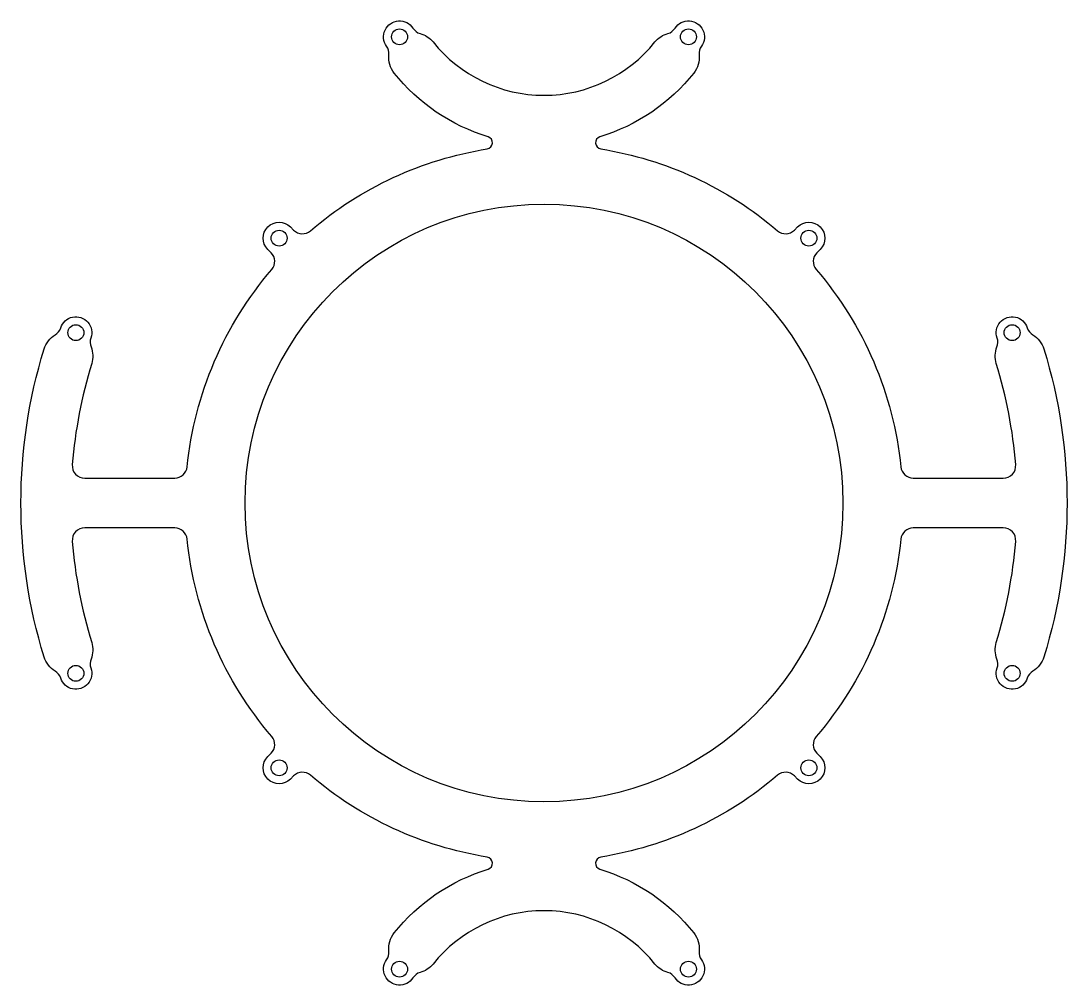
# Model space of a CAD drawing. Header units: millimetres. Extents: x -105 to 105, y -97 to 97.
import ezdxf

# ---------------------------------------------------------------- set-up
doc = ezdxf.new("R2010")
doc.units = ezdxf.units.MM
doc.layers.get('0').update_dxf_attribs({"linetype": 'CONTINUOUS'})

msp = doc.modelspace()

# ---------------------------------------------------------------- linework, layer by layer
msp.add_lwpolyline([(-22.26, 92.57, 0.481398), (22.26, 92.57, -0.159554), (24.87, 94.27, 0.185067), (26.31, 95.33, -1.024458), (31.6, 91.72, 0.185067), (31.14, 89.99, -0.198229), (30.08, 86.33, -0.15146), (11.23, 73.52, 0.794957), (11.39, 71.09, -0.138346), (46.87, 54.66, 0.391956), (50.26, 54.79), (50.91, 55.44, -1), (55.44, 50.91), (54.79, 50.26, 0.391956), (54.66, 46.87, -0.153174), (71.63, 7.25, 0.384977), (74.12, 5), (92.2, 5, 0.438193), (94.69, 7.7, 0.054523), (90.78, 27.99, -0.172366), (90.93, 31.33, 0.184499), (90.96, 33.12, -1.02227), (97.02, 35.15, 0.184499), (98.13, 33.75, -0.185272), (100.34, 30.93, -0.150647), (100.34, -30.93, -0.185272), (98.13, -33.75, 0.184499), (97.02, -35.15, -1.02227), (90.96, -33.12, 0.184499), (90.93, -31.33, -0.172366), (90.78, -27.99, 0.054523), (94.69, -7.7, 0.438193), (92.2, -5), (74.12, -5, 0.384977), (71.63, -7.25, -0.153174), (54.66, -46.87, 0.391956), (54.79, -50.26), (55.44, -50.91, -1), (50.91, -55.44), (50.26, -54.79, 0.391956), (46.87, -54.66, -0.138346), (11.39, -71.09, 0.794957), (11.23, -73.52, -0.15146), (30.08, -86.33, -0.198229), (31.14, -89.99, 0.185067), (31.6, -91.72, -1.024458), (26.31, -95.33, 0.185067), (24.87, -94.27, -0.159554), (22.26, -92.57, 0.481398), (-22.26, -92.57, -0.159554), (-24.87, -94.27, 0.185067), (-26.31, -95.33, -1.024458), (-31.6, -91.72, 0.185067), (-31.14, -89.99, -0.198229), (-30.08, -86.33, -0.15146), (-11.23, -73.52, 0.794957), (-11.39, -71.09, -0.138346), (-46.87, -54.66, 0.391956), (-50.26, -54.79), (-50.91, -55.44, -1), (-55.44, -50.91), (-54.79, -50.26, 0.391956), (-54.66, -46.87, -0.153174), (-71.63, -7.25, 0.384977), (-74.12, -5), (-92.2, -5, 0.438193), (-94.69, -7.7, 0.054523), (-90.78, -27.99, -0.172366), (-90.93, -31.33, 0.184499), (-90.96, -33.12, -1.02227), (-97.02, -35.15, 0.184499), (-98.13, -33.75, -0.185272), (-100.34, -30.93, -0.150647), (-100.34, 30.93, -0.185272), (-98.13, 33.75, 0.184499), (-97.02, 35.15, -1.02227), (-90.96, 33.12, 0.184499), (-90.93, 31.33, -0.172366), (-90.78, 27.99, 0.054523), (-94.69, 7.7, 0.438193), (-92.2, 5), (-74.12, 5, 0.384977), (-71.63, 7.25, -0.153174), (-54.66, 46.87, 0.391956), (-54.79, 50.26), (-55.44, 50.91, -1), (-50.91, 55.44), (-50.26, 54.79, 0.391956), (-46.87, 54.66, -0.138346), (-11.39, 71.09, 0.794957), (-11.23, 73.52, -0.15146), (-30.08, 86.33, -0.198229), (-31.14, 89.99, 0.185067), (-31.6, 91.72, -1.024458), (-26.31, 95.33, 0.185067), (-24.87, 94.27, -0.159554)], format="xyb", close=True)
for centre, radius in [((-29, 93.59), 1.6), ((29, 93.59), 1.6), ((0, 0), 60), ((-53.17, 53.17), 1.6), ((53.17, 53.17), 1.6), ((-93.97, 34.2), 1.6), ((93.97, 34.2), 1.6), ((-93.97, -34.2), 1.6), ((93.97, -34.2), 1.6), ((-53.17, -53.17), 1.6), ((53.17, -53.17), 1.6), ((-29, -93.59), 1.6), ((29, -93.59), 1.6)]:
    msp.add_circle(centre, radius)

doc.saveas('drawing.dxf')
